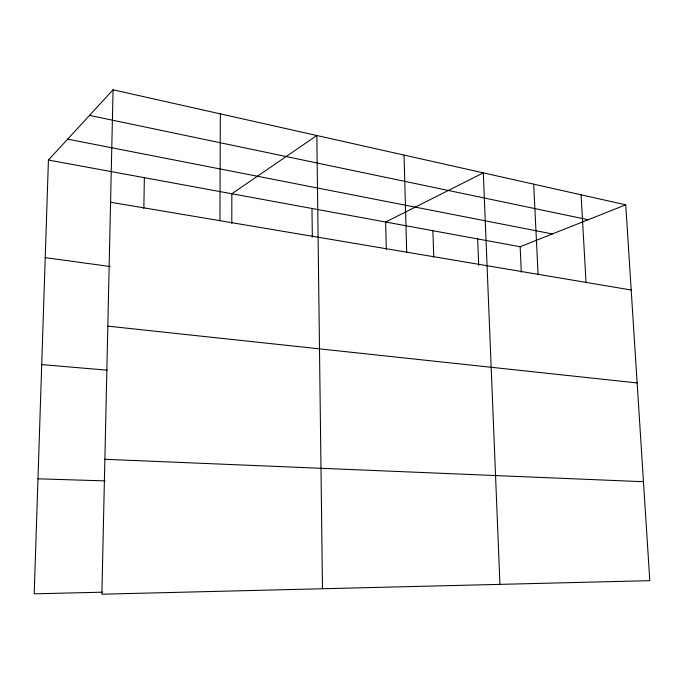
<?xml version="1.0" encoding="UTF-8"?>
<svg xmlns="http://www.w3.org/2000/svg" width="684" height="684" viewBox="0 0 684 684"><rect width="100%" height="100%" fill="white"/><g stroke="black" fill="none" stroke-linecap="round" stroke-linejoin="round"><path stroke-width="1.03" d="M231.791 223.557L231.85 193.752L316.829 135.517L322.489 588.753M219.932 220.676L220.342 113.869M143.845 208.432L144.35 177.678M113.065 89.801L101.882 594.199L649.8 580.665L625.74 204.824L113.065 89.801L48.427 160.047L34.2 593.815L102.352 592.199M48.427 160.047L520.148 246.744L625.74 204.824M37.971 478.809L105.174 480.895M104.874 459.289L643.464 481.716M41.724 364.589L107.277 370.198M107.824 326.14L637.146 382.946M45.229 257.646L110.278 266.546M110.577 202.242L631.195 290.016M67.665 139.143L552.373 233.945M89.527 115.382L588.163 219.735M581.075 194.803L586.034 282.406M533.682 184.167L538.077 274.318M520.148 246.744L521.319 272.198M499.944 584.367L483.314 172.872L385.656 222.026L386.315 249.515M477.671 238.938L478.706 265.392M432.904 230.705L433.741 257.133M404.056 155.088L406.698 252.165M311.989 208.483L312.314 237.083"/></g></svg>
